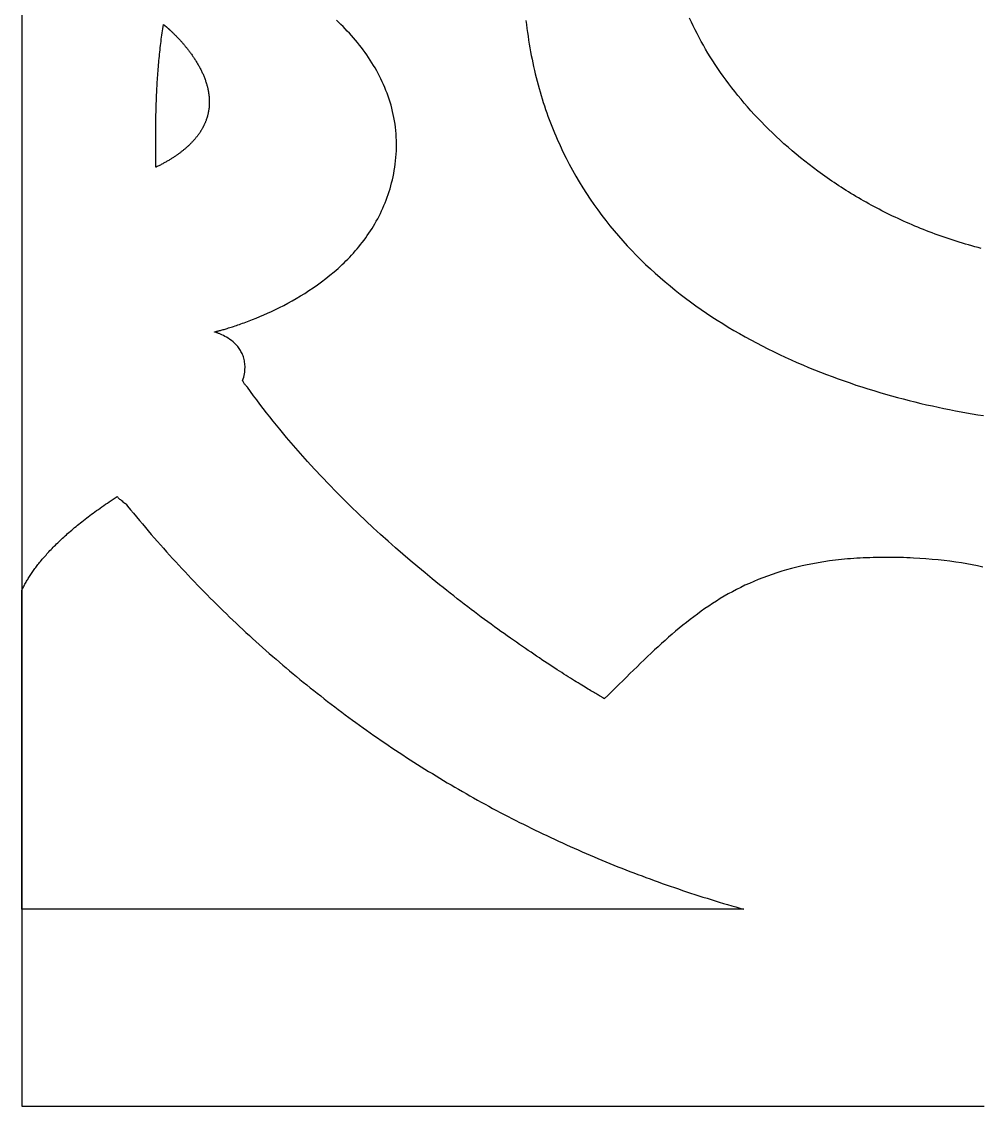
# Model space of a CAD drawing. Extents: x -52 to 64, y -91 to -51.
# Drawn here: x -52.14 to -38.38, y -90.72 to -75.14 of the extents above; entities that cross this region are included whole.
import ezdxf

# ---------------------------------------------------------------- set-up
doc = ezdxf.new("R2010")
doc.units = 0
doc.header["$MEASUREMENT"] = 0
doc.layers.get('0').update_dxf_attribs({"linetype": 'CONTINUOUS'})
doc.layers.add('LAYER_1', color=18, linetype='CONTINUOUS')

msp = doc.modelspace()

# ---------------------------------------------------------------- linework, layer by layer
msp.add_line((-52.14, -50.717), (-52.14, -90.716))
at = {"layer": 'LAYER_1'}
for points in [[(-50.106, -75.184), (-50.105, -75.184), (-50.105, -75.184), (-50.105, -75.184), (-50.104, -75.185), (-50.104, -75.185), (-50.103, -75.185), (-50.102, -75.186), (-50.102, -75.186), (-50.101, -75.187), (-50.1, -75.187), (-50.099, -75.188), (-50.098, -75.189), (-50.098, -75.189), (-50.097, -75.19), (-50.096, -75.191), (-50.095, -75.192), (-50.093, -75.192), (-50.092, -75.193), (-50.091, -75.194), (-50.09, -75.195), (-50.089, -75.196), (-50.087, -75.197), (-50.086, -75.198), (-50.084, -75.199), (-50.083, -75.201), (-50.082, -75.202), (-50.08, -75.203), (-50.078, -75.204), (-50.077, -75.206), (-50.075, -75.207), (-50.073, -75.208), (-50.072, -75.21), (-50.07, -75.211), (-50.068, -75.213), (-50.066, -75.214), (-50.064, -75.216), (-50.062, -75.218), (-50.06, -75.219), (-50.058, -75.221), (-50.056, -75.223), (-50.054, -75.225), (-50.052, -75.226), (-50.05, -75.228), (-50.048, -75.23), (-50.046, -75.232), (-50.044, -75.234), (-50.041, -75.236), (-50.039, -75.238), (-50.037, -75.24), (-50.034, -75.242), (-50.032, -75.244), (-50.029, -75.247), (-50.027, -75.249), (-50.024, -75.251), (-50.022, -75.253), (-50.019, -75.256), (-50.017, -75.258), (-50.014, -75.26), (-50.011, -75.263), (-50.009, -75.265), (-50.006, -75.268), (-50.003, -75.27), (-50.001, -75.273), (-49.998, -75.276), (-49.995, -75.278), (-49.992, -75.281), (-49.989, -75.284), (-49.986, -75.286), (-49.983, -75.289), (-49.981, -75.292), (-49.975, -75.298), (-49.969, -75.303), (-49.962, -75.309), (-49.956, -75.316), (-49.95, -75.322), (-49.944, -75.328), (-49.937, -75.335), (-49.931, -75.341), (-49.924, -75.348), (-49.917, -75.355), (-49.911, -75.362), (-49.904, -75.369), (-49.897, -75.376), (-49.89, -75.383), (-49.883, -75.391), (-49.876, -75.398), (-49.869, -75.406), (-49.862, -75.414), (-49.855, -75.422), (-49.848, -75.43), (-49.841, -75.438), (-49.833, -75.446), (-49.826, -75.455), (-49.819, -75.463), (-49.812, -75.472), (-49.804, -75.48), (-49.797, -75.489), (-49.79, -75.498), (-49.782, -75.507), (-49.775, -75.516), (-49.768, -75.525), (-49.76, -75.534), (-49.753, -75.544), (-49.746, -75.553), (-49.739, -75.563), (-49.731, -75.572), (-49.724, -75.582), (-49.717, -75.592), (-49.71, -75.602), (-49.703, -75.612), (-49.695, -75.622), (-49.688, -75.632), (-49.681, -75.642), (-49.674, -75.653), (-49.667, -75.663), (-49.66, -75.674), (-49.653, -75.684), (-49.647, -75.695), (-49.64, -75.706), (-49.633, -75.717), (-49.627, -75.727), (-49.62, -75.738), (-49.614, -75.749), (-49.607, -75.761), (-49.601, -75.772), (-49.594, -75.783), (-49.588, -75.794), (-49.582, -75.806), (-49.576, -75.817), (-49.57, -75.829), (-49.565, -75.84), (-49.559, -75.852), (-49.553, -75.864), (-49.548, -75.876), (-49.542, -75.887), (-49.537, -75.899), (-49.532, -75.911), (-49.527, -75.923), (-49.522, -75.935), (-49.517, -75.947), (-49.512, -75.96), (-49.508, -75.972), (-49.503, -75.984), (-49.499, -75.996), (-49.495, -76.009), (-49.491, -76.021), (-49.487, -76.034), (-49.484, -76.046), (-49.48, -76.059), (-49.478, -76.065), (-49.477, -76.071), (-49.475, -76.078), (-49.474, -76.084), (-49.472, -76.09), (-49.47, -76.097), (-49.469, -76.103), (-49.468, -76.109), (-49.466, -76.116), (-49.465, -76.122), (-49.464, -76.129), (-49.462, -76.135), (-49.461, -76.141), (-49.46, -76.148), (-49.459, -76.154), (-49.458, -76.161), (-49.457, -76.167), (-49.456, -76.174), (-49.455, -76.18), (-49.454, -76.186), (-49.453, -76.193), (-49.452, -76.199), (-49.452, -76.206), (-49.451, -76.212), (-49.45, -76.219), (-49.45, -76.225), (-49.449, -76.232), (-49.449, -76.238), (-49.448, -76.245), (-49.448, -76.252), (-49.448, -76.258), (-49.447, -76.265), (-49.447, -76.271), (-49.447, -76.278), (-49.447, -76.284), (-49.447, -76.291), (-49.447, -76.298), (-49.447, -76.304), (-49.447, -76.311), (-49.447, -76.317), (-49.447, -76.324), (-49.447, -76.331), (-49.448, -76.337), (-49.448, -76.344), (-49.448, -76.35), (-49.449, -76.357), (-49.449, -76.364), (-49.45, -76.37), (-49.451, -76.377), (-49.451, -76.384), (-49.452, -76.39), (-49.453, -76.397), (-49.454, -76.403), (-49.455, -76.41), (-49.456, -76.417), (-49.457, -76.423), (-49.458, -76.43), (-49.459, -76.437), (-49.461, -76.443), (-49.462, -76.45), (-49.463, -76.457), (-49.465, -76.463), (-49.466, -76.47), (-49.468, -76.477), (-49.469, -76.483), (-49.471, -76.49), (-49.473, -76.497), (-49.475, -76.504), (-49.477, -76.51), (-49.479, -76.517), (-49.481, -76.524), (-49.483, -76.53), (-49.485, -76.537), (-49.487, -76.544), (-49.49, -76.55), (-49.492, -76.557), (-49.494, -76.564), (-49.497, -76.57), (-49.5, -76.577), (-49.502, -76.584), (-49.505, -76.59), (-49.508, -76.597), (-49.511, -76.604), (-49.514, -76.61), (-49.517, -76.617), (-49.52, -76.624), (-49.523, -76.63), (-49.526, -76.637), (-49.529, -76.644), (-49.533, -76.65), (-49.536, -76.657), (-49.54, -76.664), (-49.544, -76.67), (-49.547, -76.677), (-49.551, -76.684), (-49.555, -76.69), (-49.559, -76.697), (-49.563, -76.704), (-49.567, -76.71), (-49.571, -76.717), (-49.575, -76.724), (-49.58, -76.73), (-49.584, -76.737), (-49.589, -76.744), (-49.593, -76.75), (-49.598, -76.757), (-49.602, -76.763), (-49.607, -76.77), (-49.612, -76.777), (-49.617, -76.783), (-49.622, -76.79), (-49.627, -76.796), (-49.633, -76.803), (-49.638, -76.81), (-49.643, -76.816), (-49.649, -76.823), (-49.654, -76.829), (-49.66, -76.836), (-49.666, -76.842), (-49.672, -76.849), (-49.678, -76.855), (-49.684, -76.862), (-49.69, -76.868), (-49.696, -76.875), (-49.702, -76.881), (-49.708, -76.888), (-49.715, -76.894), (-49.721, -76.901), (-49.728, -76.907), (-49.735, -76.914), (-49.742, -76.92), (-49.749, -76.927), (-49.756, -76.933), (-49.763, -76.94), (-49.77, -76.946), (-49.777, -76.953), (-49.784, -76.959), (-49.792, -76.965), (-49.799, -76.972), (-49.807, -76.978), (-49.815, -76.985), (-49.823, -76.991), (-49.831, -76.997), (-49.839, -77.004), (-49.847, -77.01), (-49.855, -77.016), (-49.863, -77.023), (-49.872, -77.029), (-49.88, -77.035), (-49.889, -77.041), (-49.898, -77.048), (-49.906, -77.054), (-49.915, -77.06), (-49.924, -77.066), (-49.934, -77.073), (-49.943, -77.079), (-49.952, -77.085), (-49.962, -77.091), (-49.971, -77.097), (-49.981, -77.104), (-49.99, -77.11), (-50, -77.116), (-50.01, -77.122), (-50.02, -77.128), (-50.03, -77.134), (-50.041, -77.14), (-50.051, -77.147), (-50.062, -77.153), (-50.072, -77.159), (-50.083, -77.165), (-50.094, -77.171), (-50.104, -77.177), (-50.116, -77.183), (-50.127, -77.189), (-50.138, -77.195), (-50.149, -77.201), (-50.161, -77.207), (-50.172, -77.212), (-50.184, -77.218), (-50.196, -77.224), (-50.208, -77.23), (-50.213, -77.233), (-50.214, -77.233), (-50.215, -77.234), (-50.215, -77.234), (-50.215, -77.234), (-50.215, -77.234), (-50.215, -77.234), (-50.215, -77.233), (-50.215, -77.232), (-50.215, -77.23), (-50.215, -77.225), (-50.215, -77.221), (-50.215, -77.216), (-50.215, -77.211), (-50.215, -77.207), (-50.215, -77.203), (-50.215, -77.198), (-50.215, -77.194), (-50.215, -77.19), (-50.215, -77.185), (-50.215, -77.181), (-50.215, -77.177), (-50.215, -77.173), (-50.215, -77.169), (-50.215, -77.166), (-50.215, -77.162), (-50.215, -77.158), (-50.215, -77.155), (-50.215, -77.151), (-50.215, -77.148), (-50.215, -77.144), (-50.215, -77.141), (-50.215, -77.138), (-50.215, -77.135), (-50.215, -77.132), (-50.215, -77.129), (-50.215, -77.126), (-50.215, -77.123), (-50.215, -77.121), (-50.215, -77.118), (-50.215, -77.116), (-50.215, -77.114), (-50.215, -77.111), (-50.215, -77.109), (-50.215, -77.107), (-50.215, -77.106), (-50.215, -77.104), (-50.215, -77.102), (-50.215, -77.101), (-50.215, -77.099), (-50.215, -77.098), (-50.215, -77.097), (-50.215, -77.096), (-50.215, -77.095), (-50.215, -77.094), (-50.215, -77.093), (-50.215, -77.093), (-50.215, -77.092), (-50.215, -77.092), (-50.215, -77.092), (-50.215, -77.092), (-50.215, -77.092), (-50.215, -77.092), (-50.215, -77.092), (-50.215, -77.092), (-50.215, -77.092), (-50.215, -77.091), (-50.215, -77.087), (-50.215, -77.084), (-50.215, -77.08), (-50.215, -77.076), (-50.215, -77.073), (-50.215, -77.065), (-50.215, -77.058), (-50.215, -77.051), (-50.215, -77.045), (-50.215, -77.038), (-50.215, -77.031), (-50.215, -77.025), (-50.215, -77.019), (-50.215, -77.013), (-50.215, -77.007), (-50.215, -77.001), (-50.215, -76.995), (-50.215, -76.989), (-50.215, -76.983), (-50.215, -76.977), (-50.215, -76.972), (-50.215, -76.966), (-50.215, -76.955), (-50.215, -76.933), (-50.215, -76.922), (-50.215, -76.911), (-50.215, -76.905), (-50.215, -76.899), (-50.215, -76.894), (-50.215, -76.888), (-50.215, -76.882), (-50.215, -76.876), (-50.215, -76.87), (-50.215, -76.864), (-50.215, -76.857), (-50.215, -76.851), (-50.215, -76.844), (-50.215, -76.838), (-50.215, -76.831), (-50.215, -76.824), (-50.215, -76.817), (-50.215, -76.81), (-50.215, -76.806), (-50.215, -76.803), (-50.215, -76.799), (-50.215, -76.795), (-50.215, -76.791), (-50.215, -76.787), (-50.215, -76.783), (-50.215, -76.779), (-50.215, -76.775), (-50.215, -76.771), (-50.215, -76.767), (-50.215, -76.767), (-50.215, -76.766), (-50.215, -76.766), (-50.215, -76.766), (-50.215, -76.766), (-50.215, -76.764), (-50.215, -76.76), (-50.215, -76.728), (-50.215, -76.696), (-50.214, -76.664), (-50.214, -76.632), (-50.214, -76.601), (-50.213, -76.569), (-50.213, -76.537), (-50.212, -76.506), (-50.212, -76.474), (-50.211, -76.443), (-50.21, -76.411), (-50.21, -76.38), (-50.209, -76.349), (-50.208, -76.317), (-50.207, -76.286), (-50.206, -76.255), (-50.204, -76.224), (-50.203, -76.193), (-50.202, -76.162), (-50.2, -76.131), (-50.199, -76.1), (-50.197, -76.069), (-50.195, -76.038), (-50.193, -76.007), (-50.191, -75.976), (-50.189, -75.946), (-50.187, -75.915), (-50.185, -75.884), (-50.183, -75.854), (-50.18, -75.823), (-50.178, -75.792), (-50.175, -75.762), (-50.173, -75.731), (-50.17, -75.701), (-50.167, -75.67), (-50.164, -75.64), (-50.161, -75.609), (-50.158, -75.579), (-50.154, -75.548), (-50.151, -75.518), (-50.147, -75.487), (-50.144, -75.457), (-50.14, -75.427), (-50.136, -75.396), (-50.132, -75.366), (-50.128, -75.335), (-50.124, -75.305), (-50.119, -75.275), (-50.115, -75.244), (-50.11, -75.214)], [(-41.771, -87.888), (-41.771, -87.888), (-41.772, -87.888), (-41.773, -87.888), (-41.775, -87.888), (-41.777, -87.888), (-41.78, -87.888), (-41.784, -87.888), (-41.788, -87.888), (-41.792, -87.888), (-41.797, -87.888), (-41.802, -87.888), (-41.808, -87.888), (-41.815, -87.888), (-41.822, -87.888), (-41.829, -87.888), (-41.837, -87.888), (-41.845, -87.888), (-41.854, -87.888), (-41.864, -87.888), (-41.873, -87.888), (-41.884, -87.888), (-41.894, -87.888), (-41.906, -87.888), (-41.917, -87.888), (-41.93, -87.888), (-41.942, -87.888), (-41.955, -87.888), (-41.969, -87.888), (-41.983, -87.888), (-41.997, -87.888), (-42.012, -87.888), (-42.027, -87.888), (-42.043, -87.888), (-42.059, -87.888), (-42.076, -87.888), (-42.092, -87.888), (-42.11, -87.888), (-42.128, -87.888), (-42.146, -87.888), (-42.165, -87.888), (-42.184, -87.888), (-42.203, -87.888), (-42.223, -87.888), (-42.243, -87.888), (-42.264, -87.888), (-42.285, -87.888), (-42.306, -87.888), (-42.328, -87.888), (-42.351, -87.888), (-42.373, -87.888), (-42.396, -87.888), (-42.419, -87.888), (-42.443, -87.888), (-42.467, -87.888), (-42.492, -87.888), (-42.517, -87.888), (-42.542, -87.888), (-42.567, -87.888), (-42.593, -87.888), (-42.619, -87.888), (-42.646, -87.888), (-42.673, -87.888), (-42.7, -87.888), (-42.728, -87.888), (-42.756, -87.888), (-42.784, -87.888), (-42.813, -87.888), (-42.841, -87.888), (-42.871, -87.888), (-42.9, -87.888), (-42.93, -87.888), (-42.96, -87.888), (-42.991, -87.888), (-43.022, -87.888), (-43.053, -87.888), (-43.084, -87.888), (-43.116, -87.888), (-43.148, -87.888), (-43.18, -87.888), (-43.213, -87.888), (-43.245, -87.888), (-43.279, -87.888), (-43.312, -87.888), (-43.346, -87.888), (-43.38, -87.888), (-43.414, -87.888), (-43.448, -87.888), (-43.483, -87.888), (-43.518, -87.888), (-43.553, -87.888), (-43.589, -87.888), (-43.625, -87.888), (-43.661, -87.888), (-43.697, -87.888), (-43.733, -87.888), (-43.77, -87.888), (-43.807, -87.888), (-43.844, -87.888), (-43.882, -87.888), (-43.919, -87.888), (-43.957, -87.888), (-43.995, -87.888), (-44.034, -87.888), (-44.072, -87.888), (-44.15, -87.888), (-44.228, -87.888), (-44.307, -87.888), (-44.387, -87.888), (-44.468, -87.888), (-44.55, -87.888), (-44.632, -87.888), (-44.714, -87.888), (-44.798, -87.888), (-44.882, -87.888), (-44.966, -87.888), (-45.052, -87.888), (-45.137, -87.888), (-45.224, -87.888), (-45.31, -87.888), (-45.397, -87.888), (-45.485, -87.888), (-45.573, -87.888), (-45.661, -87.888), (-45.75, -87.888), (-45.839, -87.888), (-45.929, -87.888), (-46.018, -87.888), (-46.108, -87.888), (-46.198, -87.888), (-46.289, -87.888), (-46.47, -87.888), (-46.652, -87.888), (-46.834, -87.888), (-47.198, -87.888), (-47.38, -87.888), (-47.562, -87.888), (-47.742, -87.888), (-47.833, -87.888), (-47.922, -87.888), (-48.012, -87.888), (-48.101, -87.888), (-48.19, -87.888), (-48.279, -87.888), (-48.367, -87.888), (-48.455, -87.888), (-48.542, -87.888), (-48.629, -87.888), (-48.716, -87.888), (-48.802, -87.888), (-48.888, -87.888), (-48.972, -87.888), (-49.057, -87.888), (-49.141, -87.888), (-49.224, -87.888), (-49.306, -87.888), (-49.388, -87.888), (-49.47, -87.888), (-49.55, -87.888), (-49.63, -87.888), (-49.709, -87.888), (-49.787, -87.888), (-49.826, -87.888), (-49.864, -87.888), (-49.903, -87.888), (-49.941, -87.888), (-49.979, -87.888), (-50.017, -87.888), (-50.054, -87.888), (-50.091, -87.888), (-50.128, -87.888), (-50.165, -87.888), (-50.202, -87.888), (-50.238, -87.888), (-50.274, -87.888), (-50.31, -87.888), (-50.346, -87.888), (-50.381, -87.888), (-50.416, -87.888), (-50.451, -87.888), (-50.485, -87.888), (-50.52, -87.888), (-50.554, -87.888), (-50.588, -87.888), (-50.621, -87.888), (-50.654, -87.888), (-50.687, -87.888), (-50.72, -87.888), (-50.752, -87.888), (-50.784, -87.888), (-50.816, -87.888), (-50.848, -87.888), (-50.879, -87.888), (-50.91, -87.888), (-50.94, -87.888), (-50.971, -87.888), (-51.001, -87.888), (-51.03, -87.888), (-51.06, -87.888), (-51.089, -87.888), (-51.117, -87.888), (-51.146, -87.888), (-51.174, -87.888), (-51.201, -87.888), (-51.229, -87.888), (-51.256, -87.888), (-51.283, -87.888), (-51.309, -87.888), (-51.335, -87.888), (-51.361, -87.888), (-51.386, -87.888), (-51.411, -87.888), (-51.435, -87.888), (-51.46, -87.888), (-51.483, -87.888), (-51.507, -87.888), (-51.53, -87.888), (-51.553, -87.888), (-51.575, -87.888), (-51.597, -87.888), (-51.619, -87.888), (-51.64, -87.888), (-51.661, -87.888), (-51.681, -87.888), (-51.701, -87.888), (-51.721, -87.888), (-51.74, -87.888), (-51.759, -87.888), (-51.777, -87.888), (-51.795, -87.888), (-51.812, -87.888), (-51.83, -87.888), (-51.846, -87.888), (-51.863, -87.888), (-51.878, -87.888), (-51.894, -87.888), (-51.909, -87.888), (-51.923, -87.888), (-51.937, -87.888), (-51.951, -87.888), (-51.964, -87.888), (-51.977, -87.888), (-51.989, -87.888), (-52.001, -87.888), (-52.013, -87.888), (-52.023, -87.888), (-52.034, -87.888), (-52.044, -87.888), (-52.053, -87.888), (-52.062, -87.888), (-52.071, -87.888), (-52.079, -87.888), (-52.087, -87.888), (-52.094, -87.888), (-52.1, -87.888), (-52.106, -87.888), (-52.112, -87.888), (-52.117, -87.888), (-52.122, -87.888), (-52.126, -87.888), (-52.129, -87.888), (-52.132, -87.888), (-52.135, -87.888), (-52.137, -87.888), (-52.138, -87.888), (-52.139, -87.888), (-52.14, -87.888), (-52.14, -87.888), (-52.14, -87.887), (-52.14, -87.887), (-52.14, -87.886), (-52.14, -87.885), (-52.14, -87.884), (-52.14, -87.883), (-52.14, -87.881), (-52.14, -87.879), (-52.14, -87.877), (-52.14, -87.875), (-52.14, -87.872), (-52.14, -87.869), (-52.14, -87.866), (-52.14, -87.863), (-52.14, -87.86), (-52.14, -87.856), (-52.14, -87.852), (-52.14, -87.848), (-52.14, -87.844), (-52.14, -87.839), (-52.14, -87.83), (-52.14, -87.819), (-52.14, -87.808), (-52.14, -87.796), (-52.14, -87.784), (-52.14, -87.77), (-52.14, -87.756), (-52.14, -87.741), (-52.14, -87.725), (-52.14, -87.708), (-52.14, -87.691), (-52.14, -87.673), (-52.14, -87.654), (-52.14, -87.635), (-52.14, -87.615), (-52.14, -87.595), (-52.14, -87.573), (-52.14, -87.551), (-52.14, -87.529), (-52.14, -87.505), (-52.14, -87.482), (-52.14, -87.457), (-52.14, -87.432), (-52.14, -87.407), (-52.14, -87.381), (-52.14, -87.354), (-52.14, -87.327), (-52.14, -87.299), (-52.14, -87.271), (-52.14, -87.242), (-52.14, -87.213), (-52.14, -87.183), (-52.14, -87.153), (-52.14, -87.122), (-52.14, -87.091), (-52.14, -87.059), (-52.14, -87.027), (-52.14, -86.995), (-52.14, -86.962), (-52.14, -86.928), (-52.14, -86.895), (-52.14, -86.861), (-52.14, -86.826), (-52.14, -86.792), (-52.14, -86.757), (-52.14, -86.721), (-52.14, -86.685), (-52.14, -86.649), (-52.14, -86.613), (-52.14, -86.576), (-52.14, -86.54), (-52.14, -86.502), (-52.14, -86.465), (-52.14, -86.427), (-52.14, -86.389), (-52.14, -86.351), (-52.14, -86.313), (-52.14, -86.236), (-52.14, -86.158), (-52.14, -86.079), (-52.14, -86), (-52.14, -85.921), (-52.14, -85.841), (-52.14, -85.761), (-52.14, -85.6), (-52.14, -85.439), (-52.14, -85.359), (-52.14, -85.279), (-52.14, -85.199), (-52.14, -85.12), (-52.14, -85.042), (-52.14, -84.964), (-52.14, -84.887), (-52.14, -84.848), (-52.14, -84.81), (-52.14, -84.772), (-52.14, -84.735), (-52.14, -84.697), (-52.14, -84.66), (-52.14, -84.623), (-52.14, -84.587), (-52.14, -84.55), (-52.14, -84.514), (-52.14, -84.478), (-52.14, -84.443), (-52.14, -84.408), (-52.14, -84.373), (-52.14, -84.339), (-52.14, -84.305), (-52.14, -84.271), (-52.14, -84.238), (-52.14, -84.205), (-52.14, -84.173), (-52.14, -84.141), (-52.14, -84.109), (-52.14, -84.078), (-52.14, -84.047), (-52.14, -84.017), (-52.14, -83.987), (-52.14, -83.958), (-52.14, -83.929), (-52.14, -83.901), (-52.14, -83.873), (-52.14, -83.846), (-52.14, -83.819), (-52.14, -83.793), (-52.14, -83.767), (-52.14, -83.742), (-52.14, -83.718), (-52.14, -83.694), (-52.14, -83.671), (-52.14, -83.648), (-52.14, -83.626), (-52.14, -83.605), (-52.14, -83.584), (-52.14, -83.564), (-52.14, -83.545), (-52.14, -83.526), (-52.14, -83.509), (-52.14, -83.491), (-52.14, -83.475), (-52.14, -83.459), (-52.14, -83.444), (-52.14, -83.43), (-52.14, -83.416), (-52.14, -83.403), (-52.14, -83.391), (-52.14, -83.38), (-52.14, -83.37), (-52.14, -83.36), (-52.14, -83.356), (-52.14, -83.351), (-52.14, -83.347), (-52.14, -83.344), (-52.14, -83.34), (-52.14, -83.337), (-52.14, -83.333), (-52.14, -83.33), (-52.14, -83.328), (-52.14, -83.325), (-52.14, -83.323), (-52.14, -83.321), (-52.14, -83.319), (-52.14, -83.317), (-52.14, -83.316), (-52.14, -83.314), (-52.14, -83.313), (-52.14, -83.313), (-52.14, -83.312), (-52.14, -83.312), (-52.14, -83.312), (-52.14, -83.312), (-52.14, -83.312), (-52.139, -83.311), (-52.138, -83.308), (-52.132, -83.295), (-52.126, -83.282), (-52.12, -83.27), (-52.113, -83.257), (-52.106, -83.244), (-52.1, -83.231), (-52.093, -83.218), (-52.085, -83.205), (-52.078, -83.191), (-52.07, -83.178), (-52.062, -83.164), (-52.054, -83.151), (-52.046, -83.137), (-52.037, -83.123), (-52.028, -83.11), (-52.019, -83.096), (-52.01, -83.082), (-52.001, -83.068), (-51.991, -83.054), (-51.981, -83.039), (-51.971, -83.025), (-51.961, -83.011), (-51.95, -82.996), (-51.939, -82.982), (-51.928, -82.967), (-51.917, -82.952), (-51.906, -82.937), (-51.894, -82.923), (-51.882, -82.908), (-51.87, -82.893), (-51.857, -82.877), (-51.845, -82.862), (-51.832, -82.847), (-51.818, -82.832), (-51.805, -82.816), (-51.791, -82.801), (-51.777, -82.785), (-51.763, -82.77), (-51.748, -82.754), (-51.734, -82.738), (-51.719, -82.722), (-51.703, -82.706), (-51.688, -82.69), (-51.672, -82.674), (-51.656, -82.658), (-51.64, -82.642), (-51.623, -82.626), (-51.606, -82.61), (-51.589, -82.593), (-51.571, -82.577), (-51.554, -82.56), (-51.536, -82.544), (-51.517, -82.527), (-51.499, -82.51), (-51.48, -82.493), (-51.461, -82.477), (-51.441, -82.46), (-51.422, -82.443), (-51.401, -82.426), (-51.381, -82.408), (-51.36, -82.391), (-51.34, -82.374), (-51.318, -82.357), (-51.297, -82.339), (-51.275, -82.322), (-51.253, -82.305), (-51.23, -82.287), (-51.207, -82.269), (-51.184, -82.252), (-51.161, -82.234), (-51.137, -82.216), (-51.113, -82.199), (-51.089, -82.181), (-51.064, -82.163), (-51.039, -82.145), (-51.014, -82.127), (-50.988, -82.109), (-50.962, -82.091), (-50.936, -82.072), (-50.909, -82.054), (-50.882, -82.036), (-50.854, -82.018), (-50.827, -81.999), (-50.799, -81.981), (-50.77, -81.962), (-50.762, -81.971), (-50.754, -81.979), (-50.744, -81.988), (-50.734, -81.997), (-50.723, -82.006), (-50.711, -82.015), (-50.699, -82.025), (-50.686, -82.035), (-50.672, -82.045), (-50.658, -82.056), (-50.651, -82.062), (-50.649, -82.063), (-50.648, -82.063), (-50.648, -82.063), (-50.648, -82.063), (-50.648, -82.063), (-50.648, -82.064), (-50.648, -82.064), (-50.646, -82.066), (-50.641, -82.072), (-50.62, -82.098), (-50.578, -82.15), (-50.536, -82.201), (-50.493, -82.252), (-50.451, -82.303), (-50.408, -82.354), (-50.365, -82.405), (-50.322, -82.455), (-50.279, -82.505), (-50.236, -82.555), (-50.192, -82.605), (-50.149, -82.655), (-50.105, -82.704), (-50.061, -82.753), (-50.017, -82.802), (-49.973, -82.851), (-49.929, -82.899), (-49.884, -82.948), (-49.84, -82.996), (-49.795, -83.043), (-49.75, -83.091), (-49.705, -83.139), (-49.66, -83.186), (-49.615, -83.233), (-49.569, -83.28), (-49.524, -83.326), (-49.478, -83.373), (-49.432, -83.419), (-49.386, -83.465), (-49.34, -83.511), (-49.294, -83.556), (-49.248, -83.601), (-49.201, -83.647), (-49.155, -83.691), (-49.108, -83.736), (-49.061, -83.781), (-49.014, -83.825), (-48.967, -83.869), (-48.92, -83.913), (-48.872, -83.957), (-48.825, -84), (-48.777, -84.043), (-48.729, -84.086), (-48.681, -84.129), (-48.633, -84.172), (-48.585, -84.214), (-48.537, -84.256), (-48.489, -84.298), (-48.44, -84.34), (-48.391, -84.382), (-48.343, -84.423), (-48.294, -84.464), (-48.245, -84.505), (-48.196, -84.546), (-48.146, -84.587), (-48.097, -84.627), (-48.047, -84.667), (-47.998, -84.707), (-47.948, -84.747), (-47.898, -84.786), (-47.848, -84.825), (-47.798, -84.865), (-47.748, -84.903), (-47.698, -84.942), (-47.647, -84.981), (-47.597, -85.019), (-47.546, -85.057), (-47.495, -85.095), (-47.444, -85.132), (-47.393, -85.17), (-47.342, -85.207), (-47.291, -85.244), (-47.24, -85.281), (-47.188, -85.317), (-47.137, -85.354), (-47.085, -85.39), (-47.033, -85.426), (-46.981, -85.462), (-46.929, -85.497), (-46.877, -85.532), (-46.825, -85.568), (-46.773, -85.603), (-46.72, -85.637), (-46.668, -85.672), (-46.615, -85.706), (-46.563, -85.74), (-46.51, -85.774), (-46.457, -85.808), (-46.404, -85.841), (-46.351, -85.875), (-46.298, -85.908), (-46.244, -85.94), (-46.191, -85.973), (-46.137, -86.006), (-46.084, -86.038), (-46.03, -86.07), (-45.976, -86.102), (-45.923, -86.133), (-45.869, -86.165), (-45.814, -86.196), (-45.76, -86.227), (-45.706, -86.258), (-45.652, -86.288), (-45.597, -86.319), (-45.543, -86.349), (-45.488, -86.379), (-45.433, -86.409), (-45.379, -86.438), (-45.324, -86.467), (-45.269, -86.497), (-45.214, -86.526), (-45.158, -86.554), (-45.103, -86.583), (-45.048, -86.611), (-44.993, -86.639), (-44.937, -86.667), (-44.881, -86.695), (-44.826, -86.722), (-44.77, -86.75), (-44.714, -86.777), (-44.658, -86.804), (-44.602, -86.83), (-44.546, -86.857), (-44.49, -86.883), (-44.434, -86.909), (-44.377, -86.935), (-44.321, -86.961), (-44.265, -86.986), (-44.208, -87.011), (-44.151, -87.036), (-44.095, -87.061), (-44.038, -87.086), (-43.981, -87.11), (-43.924, -87.135), (-43.867, -87.159), (-43.81, -87.182), (-43.753, -87.206), (-43.696, -87.229), (-43.638, -87.253), (-43.581, -87.276), (-43.524, -87.298), (-43.466, -87.321), (-43.409, -87.343), (-43.351, -87.366), (-43.293, -87.388), (-43.235, -87.409), (-43.178, -87.431), (-43.12, -87.452), (-43.062, -87.474), (-43.004, -87.494), (-42.946, -87.515), (-42.887, -87.536), (-42.829, -87.556), (-42.771, -87.576), (-42.713, -87.596), (-42.654, -87.616), (-42.596, -87.636), (-42.537, -87.655), (-42.478, -87.674), (-42.42, -87.693), (-42.361, -87.712), (-42.302, -87.73), (-42.243, -87.748), (-42.185, -87.767), (-42.126, -87.784), (-42.067, -87.802), (-42.008, -87.82), (-41.948, -87.837), (-41.889, -87.854), (-41.83, -87.871)]]:
    msp.add_lwpolyline(points, close=True, dxfattribs=at)
for points in [[(-38.343, -82.974), (-38.418, -82.958), (-38.494, -82.943), (-38.572, -82.928), (-38.651, -82.915), (-38.732, -82.903), (-38.814, -82.891), (-38.898, -82.881), (-38.983, -82.871), (-39.07, -82.863), (-39.159, -82.856), (-39.249, -82.849), (-39.34, -82.844), (-39.387, -82.842), (-39.434, -82.84), (-39.481, -82.838), (-39.529, -82.837), (-39.577, -82.836), (-39.625, -82.835), (-39.674, -82.835), (-39.724, -82.835), (-39.773, -82.835), (-39.822, -82.835), (-39.87, -82.836), (-39.918, -82.837), (-39.965, -82.839), (-40.012, -82.841), (-40.059, -82.843), (-40.105, -82.845), (-40.151, -82.848), (-40.196, -82.851), (-40.24, -82.854), (-40.285, -82.858), (-40.329, -82.862), (-40.372, -82.866), (-40.415, -82.871), (-40.458, -82.876), (-40.5, -82.881), (-40.542, -82.886), (-40.624, -82.898), (-40.705, -82.911), (-40.784, -82.926), (-40.862, -82.941), (-40.938, -82.957), (-41.013, -82.975), (-41.087, -82.994), (-41.159, -83.013), (-41.23, -83.034), (-41.3, -83.056), (-41.369, -83.079), (-41.436, -83.103), (-41.502, -83.127), (-41.567, -83.153), (-41.631, -83.18), (-41.694, -83.208), (-41.757, -83.236), (-41.818, -83.266), (-41.878, -83.296), (-41.937, -83.328), (-41.996, -83.36), (-42.054, -83.393), (-42.111, -83.427), (-42.167, -83.462), (-42.223, -83.498), (-42.278, -83.534), (-42.332, -83.571), (-42.386, -83.609), (-42.44, -83.648), (-42.493, -83.687), (-42.545, -83.727), (-42.597, -83.768), (-42.649, -83.81), (-42.7, -83.852), (-42.752, -83.895), (-42.803, -83.938), (-42.853, -83.982), (-42.904, -84.027), (-42.954, -84.072), (-43.005, -84.118), (-43.055, -84.164), (-43.105, -84.211), (-43.155, -84.259), (-43.206, -84.307), (-43.256, -84.355), (-43.307, -84.404), (-43.358, -84.454), (-43.409, -84.504), (-43.46, -84.554), (-43.512, -84.605), (-43.564, -84.656), (-43.616, -84.708), (-43.669, -84.76), (-43.722, -84.812), (-43.776, -84.865), (-43.776, -84.864), (-43.778, -84.863), (-43.783, -84.859), (-43.788, -84.856), (-43.789, -84.855), (-43.79, -84.854), (-43.791, -84.854), (-43.792, -84.853), (-43.795, -84.851), (-43.799, -84.849), (-43.804, -84.846), (-43.811, -84.842), (-43.818, -84.838), (-43.827, -84.833), (-43.836, -84.828), (-43.847, -84.821), (-43.859, -84.815), (-43.871, -84.807), (-43.885, -84.799), (-43.9, -84.791), (-43.916, -84.781), (-43.932, -84.771), (-43.95, -84.761), (-43.969, -84.75), (-43.988, -84.738), (-44.009, -84.725), (-44.03, -84.712), (-44.053, -84.699), (-44.076, -84.685), (-44.1, -84.67), (-44.125, -84.654), (-44.151, -84.638), (-44.178, -84.622), (-44.205, -84.605), (-44.234, -84.587), (-44.263, -84.569), (-44.293, -84.55), (-44.324, -84.53), (-44.355, -84.51), (-44.387, -84.49), (-44.42, -84.468), (-44.454, -84.447), (-44.488, -84.424), (-44.523, -84.401), (-44.559, -84.378), (-44.596, -84.354), (-44.633, -84.329), (-44.671, -84.304), (-44.709, -84.279), (-44.748, -84.252), (-44.788, -84.226), (-44.828, -84.198), (-44.869, -84.171), (-44.91, -84.142), (-44.952, -84.113), (-44.995, -84.084), (-45.037, -84.054), (-45.081, -84.024), (-45.125, -83.993), (-45.17, -83.961), (-45.214, -83.929), (-45.26, -83.897), (-45.306, -83.864), (-45.352, -83.83), (-45.399, -83.796), (-45.446, -83.762), (-45.494, -83.726), (-45.542, -83.691), (-45.59, -83.655), (-45.638, -83.618), (-45.688, -83.581), (-45.737, -83.544), (-45.787, -83.506), (-45.836, -83.468), (-45.887, -83.429), (-45.937, -83.389), (-45.988, -83.349), (-46.039, -83.309), (-46.09, -83.268), (-46.142, -83.227), (-46.194, -83.185), (-46.246, -83.143), (-46.35, -83.058), (-46.455, -82.97), (-46.561, -82.881), (-46.667, -82.79), (-46.773, -82.697), (-46.88, -82.603), (-46.987, -82.507), (-47.093, -82.409), (-47.2, -82.309), (-47.306, -82.208), (-47.413, -82.106), (-47.518, -82.001), (-47.624, -81.896), (-47.728, -81.788), (-47.832, -81.68), (-47.936, -81.569), (-48.038, -81.457), (-48.139, -81.344), (-48.239, -81.23), (-48.338, -81.114), (-48.435, -80.996), (-48.484, -80.937), (-48.531, -80.877), (-48.579, -80.818), (-48.626, -80.757), (-48.673, -80.697), (-48.719, -80.636), (-48.765, -80.575), (-48.81, -80.513), (-48.855, -80.451), (-48.899, -80.389), (-48.9, -80.389), (-48.901, -80.388), (-48.903, -80.386), (-48.906, -80.384), (-48.909, -80.38), (-48.914, -80.376), (-48.918, -80.372), (-48.923, -80.366), (-48.928, -80.36), (-48.934, -80.354), (-48.94, -80.346), (-48.945, -80.338), (-48.951, -80.329), (-48.957, -80.319), (-48.962, -80.309), (-48.968, -80.298), (-48.96, -80.273), (-48.953, -80.248), (-48.948, -80.224), (-48.943, -80.2), (-48.939, -80.177), (-48.937, -80.154), (-48.935, -80.132), (-48.934, -80.11), (-48.934, -80.09), (-48.935, -80.069), (-48.937, -80.049), (-48.94, -80.03), (-48.943, -80.011), (-48.947, -79.992), (-48.951, -79.975), (-48.957, -79.957), (-48.963, -79.94), (-48.969, -79.924), (-48.976, -79.908), (-48.984, -79.893), (-48.992, -79.878), (-49, -79.863), (-49.009, -79.849), (-49.019, -79.835), (-49.028, -79.822), (-49.039, -79.809), (-49.049, -79.797), (-49.06, -79.785), (-49.082, -79.763), (-49.105, -79.742), (-49.128, -79.723), (-49.152, -79.705), (-49.176, -79.689), (-49.199, -79.675), (-49.222, -79.661), (-49.244, -79.65), (-49.266, -79.639), (-49.286, -79.63), (-49.295, -79.626), (-49.305, -79.622), (-49.313, -79.618), (-49.322, -79.615), (-49.329, -79.612), (-49.337, -79.61), (-49.343, -79.607), (-49.349, -79.605), (-49.355, -79.603), (-49.36, -79.602), (-49.364, -79.6), (-49.368, -79.599), (-49.37, -79.599), (-49.373, -79.598), (-49.374, -79.598), (-49.374, -79.598), (-49.374, -79.597), (-49.372, -79.597), (-49.37, -79.597), (-49.367, -79.596), (-49.363, -79.595), (-49.358, -79.594), (-49.352, -79.592), (-49.345, -79.591), (-49.338, -79.589), (-49.329, -79.587), (-49.32, -79.584), (-49.31, -79.582), (-49.3, -79.579), (-49.288, -79.576), (-49.276, -79.572), (-49.263, -79.569), (-49.249, -79.565), (-49.235, -79.561), (-49.22, -79.556), (-49.204, -79.552), (-49.188, -79.547), (-49.171, -79.541), (-49.153, -79.536), (-49.135, -79.53), (-49.116, -79.524), (-49.097, -79.518), (-49.077, -79.511), (-49.057, -79.505), (-49.036, -79.497), (-49.014, -79.49), (-48.992, -79.482), (-48.969, -79.474), (-48.946, -79.466), (-48.923, -79.457), (-48.899, -79.448), (-48.875, -79.439), (-48.85, -79.429), (-48.825, -79.42), (-48.773, -79.399), (-48.72, -79.377), (-48.666, -79.354), (-48.61, -79.329), (-48.554, -79.303), (-48.496, -79.276), (-48.438, -79.247), (-48.379, -79.217), (-48.319, -79.185), (-48.259, -79.152), (-48.198, -79.117), (-48.138, -79.081), (-48.077, -79.044), (-48.016, -79.004), (-47.955, -78.964), (-47.894, -78.921), (-47.834, -78.877), (-47.774, -78.832), (-47.715, -78.784), (-47.656, -78.735), (-47.598, -78.685), (-47.57, -78.659), (-47.541, -78.632), (-47.513, -78.606), (-47.485, -78.578), (-47.458, -78.551), (-47.431, -78.522), (-47.404, -78.494), (-47.377, -78.465), (-47.351, -78.435), (-47.325, -78.405), (-47.3, -78.375), (-47.275, -78.344), (-47.25, -78.312), (-47.226, -78.281), (-47.202, -78.248), (-47.179, -78.215), (-47.156, -78.182), (-47.133, -78.148), (-47.111, -78.114), (-47.09, -78.079), (-47.069, -78.044), (-47.049, -78.009), (-47.029, -77.972), (-47.01, -77.936), (-46.991, -77.898), (-46.973, -77.861), (-46.956, -77.823), (-46.939, -77.784), (-46.923, -77.745), (-46.907, -77.705), (-46.893, -77.665), (-46.879, -77.624), (-46.865, -77.583), (-46.852, -77.541), (-46.84, -77.499), (-46.829, -77.456), (-46.819, -77.412), (-46.809, -77.369), (-46.8, -77.324), (-46.792, -77.279), (-46.785, -77.234), (-46.778, -77.187), (-46.773, -77.141), (-46.768, -77.094), (-46.764, -77.046), (-46.761, -76.998), (-46.759, -76.949), (-46.758, -76.899), (-46.759, -76.851), (-46.762, -76.802), (-46.765, -76.754), (-46.769, -76.707), (-46.774, -76.66), (-46.781, -76.613), (-46.788, -76.567), (-46.796, -76.521), (-46.805, -76.476), (-46.815, -76.431), (-46.826, -76.387), (-46.838, -76.343), (-46.851, -76.299), (-46.865, -76.256), (-46.879, -76.213), (-46.894, -76.171), (-46.911, -76.129), (-46.927, -76.087), (-46.945, -76.046), (-46.964, -76.005), (-46.983, -75.965), (-47.003, -75.925), (-47.023, -75.886), (-47.044, -75.847), (-47.066, -75.808), (-47.089, -75.77), (-47.112, -75.732), (-47.136, -75.695), (-47.161, -75.658), (-47.186, -75.621), (-47.211, -75.585), (-47.238, -75.549), (-47.264, -75.514), (-47.292, -75.479), (-47.319, -75.444), (-47.348, -75.41), (-47.377, -75.377), (-47.406, -75.343), (-47.435, -75.31), (-47.466, -75.278), (-47.496, -75.246), (-47.527, -75.214), (-47.558, -75.183), (-47.59, -75.152), (-47.622, -75.121)], [(-44.901, -75.127), (-44.894, -75.184), (-44.887, -75.241), (-44.879, -75.297), (-44.871, -75.353), (-44.863, -75.409), (-44.854, -75.464), (-44.845, -75.519), (-44.835, -75.574), (-44.825, -75.628), (-44.814, -75.682), (-44.803, -75.736), (-44.791, -75.789), (-44.779, -75.842), (-44.767, -75.894), (-44.754, -75.947), (-44.741, -75.999), (-44.727, -76.05), (-44.713, -76.101), (-44.699, -76.152), (-44.684, -76.203), (-44.668, -76.253), (-44.653, -76.303), (-44.636, -76.353), (-44.62, -76.402), (-44.603, -76.451), (-44.586, -76.499), (-44.568, -76.547), (-44.55, -76.595), (-44.531, -76.643), (-44.512, -76.69), (-44.493, -76.737), (-44.473, -76.784), (-44.453, -76.83), (-44.412, -76.922), (-44.37, -77.012), (-44.326, -77.101), (-44.28, -77.189), (-44.234, -77.276), (-44.185, -77.361), (-44.136, -77.445), (-44.085, -77.528), (-44.033, -77.609), (-43.98, -77.69), (-43.925, -77.769), (-43.87, -77.847), (-43.813, -77.924), (-43.755, -77.999), (-43.695, -78.074), (-43.635, -78.147), (-43.574, -78.219), (-43.511, -78.29), (-43.448, -78.36), (-43.383, -78.429), (-43.317, -78.496), (-43.251, -78.563), (-43.184, -78.628), (-43.115, -78.692), (-43.046, -78.755), (-42.976, -78.817), (-42.905, -78.878), (-42.833, -78.938), (-42.761, -78.997), (-42.687, -79.055), (-42.613, -79.111), (-42.538, -79.167), (-42.463, -79.221), (-42.387, -79.275), (-42.31, -79.327), (-42.232, -79.379), (-42.154, -79.429), (-42.076, -79.479), (-41.996, -79.528), (-41.917, -79.575), (-41.836, -79.622), (-41.756, -79.667), (-41.675, -79.712), (-41.593, -79.755), (-41.511, -79.798), (-41.429, -79.84), (-41.346, -79.881), (-41.263, -79.921), (-41.18, -79.96), (-41.096, -79.998), (-41.012, -80.035), (-40.928, -80.072), (-40.843, -80.107), (-40.759, -80.142), (-40.674, -80.175), (-40.589, -80.208), (-40.504, -80.24), (-40.419, -80.271), (-40.334, -80.302), (-40.249, -80.331), (-40.164, -80.36), (-40.079, -80.388), (-39.994, -80.415), (-39.908, -80.441), (-39.823, -80.466), (-39.739, -80.491), (-39.654, -80.515), (-39.569, -80.538), (-39.485, -80.56), (-39.401, -80.582), (-39.317, -80.603), (-39.233, -80.623), (-39.149, -80.643), (-39.066, -80.661), (-38.983, -80.679), (-38.901, -80.697), (-38.819, -80.713), (-38.737, -80.729), (-38.655, -80.744), (-38.575, -80.759), (-38.494, -80.773), (-38.414, -80.786), (-38.335, -80.798)], [(-38.365, -78.399), (-38.411, -78.387), (-38.456, -78.375), (-38.501, -78.362), (-38.546, -78.349), (-38.591, -78.336), (-38.636, -78.323), (-38.68, -78.309), (-38.724, -78.295), (-38.768, -78.281), (-38.811, -78.267), (-38.855, -78.253), (-38.898, -78.238), (-38.941, -78.223), (-38.984, -78.208), (-39.026, -78.192), (-39.069, -78.176), (-39.111, -78.16), (-39.153, -78.144), (-39.194, -78.128), (-39.236, -78.111), (-39.277, -78.095), (-39.318, -78.077), (-39.359, -78.06), (-39.399, -78.043), (-39.44, -78.025), (-39.48, -78.007), (-39.52, -77.989), (-39.559, -77.971), (-39.599, -77.952), (-39.638, -77.934), (-39.677, -77.915), (-39.716, -77.896), (-39.754, -77.876), (-39.793, -77.857), (-39.831, -77.837), (-39.869, -77.818), (-39.906, -77.797), (-39.944, -77.777), (-39.981, -77.757), (-40.018, -77.736), (-40.055, -77.716), (-40.091, -77.695), (-40.128, -77.674), (-40.164, -77.652), (-40.2, -77.631), (-40.235, -77.609), (-40.271, -77.588), (-40.306, -77.566), (-40.341, -77.544), (-40.376, -77.521), (-40.41, -77.499), (-40.444, -77.477), (-40.478, -77.454), (-40.512, -77.431), (-40.546, -77.408), (-40.579, -77.385), (-40.612, -77.362), (-40.645, -77.338), (-40.71, -77.291), (-40.774, -77.243), (-40.837, -77.195), (-40.9, -77.146), (-40.961, -77.097), (-41.021, -77.047), (-41.081, -76.997), (-41.139, -76.947), (-41.197, -76.896), (-41.254, -76.844), (-41.309, -76.793), (-41.364, -76.74), (-41.418, -76.688), (-41.471, -76.635), (-41.522, -76.582), (-41.573, -76.529), (-41.623, -76.475), (-41.672, -76.421), (-41.72, -76.367), (-41.767, -76.313), (-41.813, -76.258), (-41.858, -76.203), (-41.902, -76.148), (-41.946, -76.093), (-41.988, -76.038), (-42.029, -75.983), (-42.069, -75.927), (-42.108, -75.871), (-42.146, -75.816), (-42.183, -75.76), (-42.22, -75.704), (-42.255, -75.649), (-42.289, -75.593), (-42.322, -75.537), (-42.354, -75.482), (-42.386, -75.426), (-42.416, -75.37), (-42.445, -75.315), (-42.473, -75.259), (-42.5, -75.204), (-42.526, -75.149), (-42.551, -75.094)], [(-52.14, -90.716), (-51.625, -90.716), (-50.907, -90.716), (-50.185, -90.716), (-48.733, -90.716), (-47.277, -90.716), (-45.826, -90.716), (-45.105, -90.716), (-44.389, -90.716), (-43.678, -90.716), (-42.974, -90.716), (-42.277, -90.716), (-41.59, -90.716), (-40.913, -90.716), (-40.578, -90.716), (-40.246, -90.716), (-39.917, -90.716), (-39.592, -90.716), (-39.27, -90.716), (-38.951, -90.716), (-38.635, -90.716), (-38.324, -90.716)]]:
    msp.add_lwpolyline(points, dxfattribs=at)

doc.saveas('drawing.dxf')
